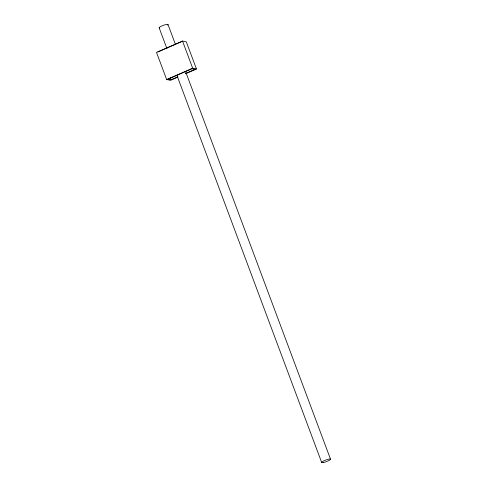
<?xml version="1.0" encoding="UTF-8"?>
<svg xmlns="http://www.w3.org/2000/svg" width="487" height="487" viewBox="0 0 487 487"><rect width="100%" height="100%" fill="white"/><g stroke="black" fill="none" stroke-linecap="round" stroke-linejoin="round"><path stroke-width="0.73" d="M185.51 73.762L196.468 68.996L186.308 41.833L182.522 41.042L156.497 52.365L166.657 79.527L170.444 80.318L177.974 77.043M157.916 51.987L169.89 46.782M170.553 46.496L181.194 41.864M166.657 79.527L192.675 68.21L196.468 68.996M185.736 73.421L195.043 69.373L192.018 68.74L168.076 79.156L171.107 79.789L177.755 76.891M182.522 41.042L192.675 68.21M167.997 24.514L175.192 43.751M185.577 71.54L330.503 459.15M159.17 27.85L166.895 48.511M177.018 75.588L321.676 462.486M170.322 77.695L171.107 79.789M159.419 27.99A4.718 0.858 -20.5 0 1 163.778 25.196A4.718 0.858 -20.5 0 1 167.601 25.123M323.24 462.547A4.718 0.858 -20.5 0 0 330.448 459.405A4.718 0.858 -20.5 0 0 324.573 460.501A4.718 0.858 -20.5 0 0 323.24 462.547"/></g></svg>
